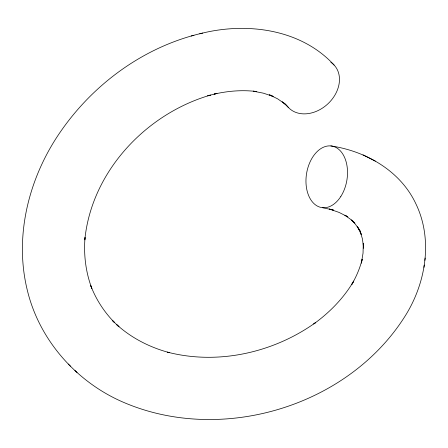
<?xml version="1.0" encoding="UTF-8"?>
<svg xmlns="http://www.w3.org/2000/svg" width="448" height="448" viewBox="0 0 448 448"><rect width="100%" height="100%" fill="white"/><g stroke="black" fill="none" stroke-linecap="round" stroke-linejoin="round"><path stroke-width="0.67" d="M334.102 65.05C301.291 29.338 247.901 22.131 202.642 33.068C144.76 46.29 93.61 83.513 60.183 132.199C28.868 177.593 13.933 236.029 27.328 290.27C39.368 340.441 76.972 382.642 124.242 402.634C222.359 444.399 348.869 406.246 405.507 315.448C426.02 282.559 433.166 239.109 415.682 203.398C400.204 170.727 365.725 151.06 330.887 145.93M423.954 267.344L424.262 265.065M424.866 260.361L425.18 258.031M362.174 259.319L361.385 263.105L363.042 253.131L363.278 243.421L363.614 248.164L362.443 238.963L359.867 230.278M362.135 259.336C359.99 268.162 356.339 276.567 351.814 284.424L353.724 281.081C343.75 298.094 329.666 312.441 313.74 323.954L315.482 322.672C273.381 352.733 217.98 365.198 167.524 352.162L169.389 352.643C150.086 347.486 131.723 338.234 116.861 324.778L118.978 326.81L112.235 320.331L114.391 322.403C104.11 311.903 95.967 299.326 90.737 285.589L91.846 288.439C85.73 272.25 83.569 254.688 85.036 237.474L84.812 239.876C91.454 171.819 145.83 113.859 210.414 95.11L207.698 95.805L216.989 93.414L214.088 94.153C228.043 90.927 242.547 89.746 256.788 91.566L253.327 91.174M199.741 33.807L202.642 33.068M191.206 36.008L193.922 35.319M253.316 91.202L263.318 93.156L273.146 96.404L269.494 94.802M322.594 207.687L333.525 210.084L329.291 209.014L339.063 212.408L347.833 216.849L345.022 215.236M269.511 94.847L277.637 98.851L285.46 104.25L283.321 102.508M363.048 154.885L375.351 161.129M345.022 215.32L351.478 219.99L354.844 223.07L351.663 219.996L354.715 223.289L359.895 230.535L357.487 226.761L361.39 234.758L360.304 231.56M282.206 101.651L288.473 107.537M68.27 364.056L70.426 366.128M74.928 370.451L77.039 372.49M330.831 62.289A31.175 24.153 -42.5 0 1 328.194 103.55A31.175 24.153 -42.5 0 1 286.306 104.754M340.827 196.465A31.175 20.434 -80.7 0 0 332.931 146.289A31.175 20.434 -80.7 0 0 306.46 187.673A31.175 20.434 -80.7 0 0 340.827 196.465"/></g></svg>
